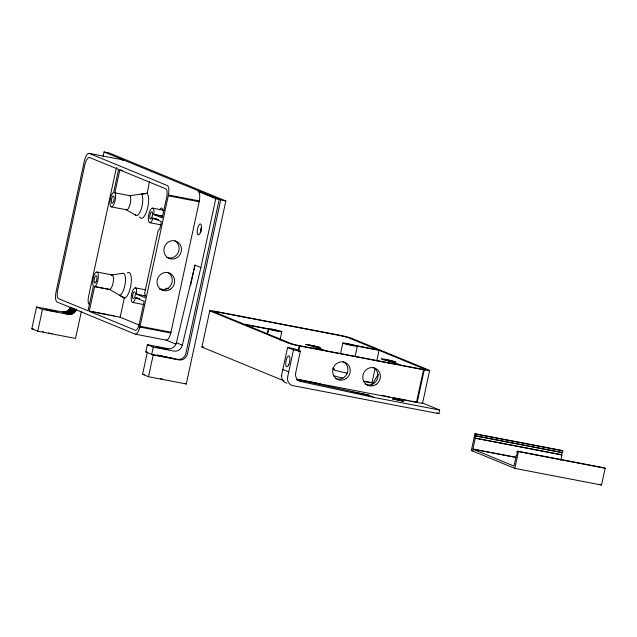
<?xml version="1.0" encoding="UTF-8"?>
<svg xmlns="http://www.w3.org/2000/svg" width="637" height="637" viewBox="0 0 637 637"><rect width="100%" height="100%" fill="white"/><g stroke="black" fill="none" stroke-linecap="round" stroke-linejoin="round"><path stroke-width="0.96" d="M200.631 232.163L201.348 227.958M139.622 298.673L135.832 297.941L144.177 301.309L139.272 323.978A7.429 2.516 -79.1 0 1 135.339 330.261L89.244 311.294L94.61 286.586A7.437 2.516 -79.1 0 0 98.345 275.964A7.437 2.516 -79.1 0 0 94.475 274.372A7.437 2.516 -79.1 0 0 93.384 286.085L88.065 310.808L58.469 298.634A7.429 2.516 -79.1 0 1 57.672 290.408L84.705 165.357A9.292 3.137 -79.1 0 1 89.618 157.514L118.625 169.45L113.649 192.342A7.437 2.516 -79.1 0 0 109.914 202.956A7.437 2.516 -79.1 0 0 113.792 204.549A7.437 2.516 -79.1 0 0 114.875 192.844L119.804 169.936L165.907 188.894A7.429 2.516 -79.1 0 1 166.703 197.12L162.196 217.965L153.867 214.534A7.437 2.516 -79.1 0 0 151.16 208.848A7.437 2.516 -79.1 0 0 148.509 220.609A7.437 2.516 -79.1 0 0 152.952 218.571L153.087 218.165L161.408 221.588L160.261 226.883A3.718 1.258 -79.1 0 1 158.302 230.029L144.567 293.546A3.718 1.258 -79.1 0 1 144.965 297.654L136.644 294.19L136.493 289.333L135.641 287.94L134.71 287.932L132.958 290.074L131.668 293.776L131.111 298.108L131.596 301.476L132.44 302.424L133.547 302.113L135.848 297.877L139.638 298.61M168.272 195.798L168.439 195.002A9.292 3.137 -79.1 0 0 167.276 185.518L89.22 153.406A9.292 3.137 -79.1 0 0 84.307 161.249L56.096 291.738A9.292 3.137 -79.1 0 0 57.091 302.01L135.148 334.122A9.292 3.137 -79.1 0 0 139.885 327.068L168.272 195.798L199.19 201.73L199.349 200.934A9.292 3.137 -79.1 0 0 198.441 191.594L198.187 191.45M81.401 311.342L75.54 338.438L37.766 331.184L31.85 328.748L36.556 307.002L62.315 311.947C65.691 312.632 69.186 310.418 70.373 307.257L76.289 309.686C75.094 312.847 71.599 315.06 68.223 314.375L42.464 309.431L36.556 307.002M37.766 331.184L42.464 309.431M103.003 156.813L104.054 151.972L109.206 152.96L225.848 200.95L186.275 383.992L148.493 376.73L142.577 374.301L147.282 352.556M139.137 325.037L120.154 317.226L124.303 298.06L109.747 289.501L94.587 286.578M140.116 217.583A13.003 4.395 -79.1 0 0 147.139 209.836A13.003 4.395 -79.1 0 0 147.203 193.473L149.464 181.656M104.054 151.972L220.697 199.954L187.389 354.005A7.429 6.975 -67.6 0 1 178.949 359.929L153.191 354.984L145.801 351.942L147.37 344.697L167.977 348.654A7.429 6.975 -67.6 0 0 176.409 342.722L194.978 265.127L200.894 267.556L182.325 345.158A7.429 6.975 -67.6 0 1 173.893 351.083L153.278 347.125L147.37 344.697M153.278 347.125L151.717 354.379L177.476 359.324A7.429 6.975 -67.6 0 0 185.908 353.392L219.216 199.349L215.784 198.688L198.441 191.594M148.493 376.73L153.191 354.984M135.41 334.194L166.321 340.134A9.292 3.137 -79.1 0 0 170.796 333L199.19 201.73M190.567 285.543L194.978 265.127M200.894 267.556L215.784 198.688M201.937 346.966L209.772 310.721M267.5 333.812L268.495 329.098L245.07 324.599L291.165 343.566A7.429 0.478 12.2 0 0 300.401 345.859L321.892 349.984L313.563 346.56L305.776 344.45M279.969 340.182L281.801 331.71M287.59 347.46L293.506 349.888L287.629 377.072A7.429 6.975 -67.6 0 0 292.924 385.64L438.901 413.668L439.681 410.045L374.421 397.512L300.975 381.523A7.429 6.975 -67.6 0 1 295.672 372.956L300.369 351.21L294.461 348.773L287.59 347.46L281.713 374.644A7.429 6.975 -67.6 0 0 287.016 383.211M298.068 350.661L299.111 345.867A9.292 0.597 12.2 0 1 288.322 343.144L210.266 311.039A9.292 0.597 12.2 0 1 215.895 311.469L339.545 335.205A9.292 0.597 12.2 0 1 351.083 338.072L429.139 370.185A9.292 0.597 12.2 0 1 424.25 369.89L299.111 345.867M298.626 351.767L299.868 346.01M313.093 348.423L313.563 346.56M340.596 353.408L342.833 343.056M355.096 356.513L357.333 346.154L379.023 350.318L425.118 369.285A7.429 0.478 12.2 0 1 420.611 368.934L400.864 365.144L392.535 361.72A7.437 0.478 12.2 0 0 392.902 360.996A7.437 0.478 12.2 0 0 381.619 358.806A7.437 0.478 12.2 0 0 388.658 360.964L397.432 364.483L325.348 350.645L317.051 347.229L320.252 347.523L319.018 346.966L305.728 344.362M373.776 383.681L371.968 382.941L375.082 368.552M376.738 360.876L379.023 350.318M388.252 362.851L388.658 360.964M388.634 362.931L389.04 361.044M388.697 362.947L389.103 361.06M296.707 379.381L416.463 402.377L423.509 369.755M416.463 402.377L417.195 402.512L424.25 369.89M422.586 403.125L429.633 370.503M475.266 438.296L472.917 449.173L514.011 466.077L516.36 455.208L516.957 455.447L517.443 453.186L516.854 452.939L517.244 451.123L603.964 467.781L605.15 468.267L601.527 485.028L514.8 468.378L471.34 450.494L474.963 433.733L561.691 450.383L562.869 450.869L562.479 452.684L475.162 435.788L474.676 438.057L561.985 454.945L560.815 460.384M475.751 436.034L476.15 434.219L474.963 433.733M514.8 468.378L518.43 451.617L517.244 451.123M561.985 454.945L561.396 454.707L561.89 452.437L475.162 435.788M267.468 333.804L268.495 329.098M76.289 309.686L76.496 309.072M371.761 385.266L377.813 374.867M353.694 345.445L346.496 343.829L353.726 345.413M384.915 359.65L392.161 361.227M392.129 361.259L384.923 359.706M311.35 345.373L309.359 345.166L316.621 346.735L311.525 345.405M114.859 192.82L130.02 195.726L146.964 193.218M111.714 274.945L123.037 273.305M119.541 295.242L124.597 298.036A13.003 4.395 -79.1 0 0 131.206 282.971A13.003 4.395 -79.1 0 0 127.241 272.986M124.597 298.036L121.412 296.348M143.596 193.728L147.02 193.266M141.422 194.062L147.203 193.473M135.323 287.844L145.817 289.835M132.44 302.424L143.882 304.597M51.724 333.485L52.178 333.493M165.899 356.696L163.582 356.386M162.451 379.039L160.604 378.784M320.053 383.554L318.293 383.267M48.603 333L49.877 333.231M162.817 356.25L160.301 355.733M88.957 153.334L123.299 159.927M119.804 169.936L122.702 170.493M220.697 199.954L225.848 200.95M168.439 195.002L199.349 200.934M152.625 208.116L164.004 210.298M162.403 216.11L153.875 214.47L162.626 216.214M111.308 206.882L126.468 209.796M153.063 218.22L156.853 218.953M152.952 218.571L158.637 219.661M149.743 222.695L161.121 224.885M96.951 272.039L112.112 274.953M136.644 294.19L145.172 295.831M94.61 286.586L109.771 289.493A7.437 2.516 -79.1 0 0 113.426 280.742A7.437 2.516 -79.1 0 0 111.141 275.224M293.506 349.888L300.369 351.21M89.992 311.175L108.346 314.702M110.281 315.076L114.142 315.817M89.244 311.294L120.154 317.226M140.06 326.279L170.979 332.211M139.885 327.068L170.796 333M364.014 381.157L369.818 382.272M363.265 381.268L371.968 382.941M299.207 379.604L303.116 380.353M305.067 380.727L312.878 382.224M314.837 382.606L316.549 382.933M389.541 396.947L384.111 395.888M393.809 397.767L408.858 400.657M410.738 401.015L413.556 401.557M31.85 328.748L33.785 329.122M145.801 351.942L147.696 352.309M351.075 391.731L353.009 392.105M354.952 392.48L368.512 395.083L374.421 397.512M476.15 434.219L562.869 450.869M142.577 374.301L144.511 374.675M474.676 438.057L561.396 454.707M518.43 451.617L605.15 468.267M473.299 449.117L516.169 457.35M472.917 449.173L516.766 457.589M471.34 450.494L473.291 450.869M296.993 379.509L368.512 395.083M159.457 355.542L157.657 355.096M383.171 395.681L381.555 395.266M159.871 355.892L167.412 357.07M166.058 340.062L175.979 344.139M158.685 355.589L157.108 355.088M42.313 331.503L43.252 331.781M281.267 375.766L281.562 375.878A9.292 0.597 12.2 0 0 281.912 376.005M561.89 452.437L562.479 452.684M422.092 402.807L439.681 410.045M437.062 412.911L438.901 413.668M599.712 484.287L601.527 485.028M282.828 369.492L288.736 371.92M296.746 379.787L300.975 381.523M283.927 380.807L202.431 347.284A9.292 0.597 12.2 0 1 203.673 346.99M176.409 342.722L182.325 345.158M70.11 307.846L76.018 310.283M69.799 308.419L75.707 310.848M69.441 308.953L75.357 311.389M69.043 309.463L74.959 311.899M68.605 309.932L74.521 312.369M68.135 310.37L74.043 312.799M67.626 310.752L73.542 313.189M67.092 311.095L73.008 313.531M66.535 311.389L72.451 313.826M65.953 311.636L71.87 314.065M65.364 311.827L71.272 314.256M64.759 311.963L70.667 314.391M64.146 312.042L70.054 314.471M63.525 312.066L69.441 314.495M62.92 312.034L68.828 314.463M62.315 311.947L68.223 314.375M170.907 357.691L172.595 358.384M184.579 383.291L186.275 383.992M126.222 209.692L135.976 215.322M130.02 195.726L130.036 195.75A7.437 2.516 -79.1 0 1 129.789 205.321A7.437 2.516 -79.1 0 1 125.784 209.255M332.562 368.122A9.292 0.597 12.2 0 1 334.146 368.465M422.315 402.91A9.292 0.597 12.2 0 1 417.195 402.512M416.24 402.027A7.429 0.478 12.2 0 1 414.146 401.668M378.083 375.082A7.437 0.478 12.2 0 1 378.02 374.811M357.341 346.162A7.437 0.478 12.2 0 1 348.089 344.673A7.437 0.478 12.2 0 1 344.219 343.08A7.437 0.478 12.2 0 1 356.115 345.66L377.837 349.832L348.837 337.905A9.292 0.597 12.2 0 0 337.292 335.038L218.802 312.281A7.429 0.478 12.2 0 0 214.295 311.939L243.891 324.114L267.293 328.604A7.437 0.478 12.2 0 1 276.538 330.085A7.437 0.478 12.2 0 1 280.415 331.686A7.437 0.478 12.2 0 1 268.511 329.106M347.221 373.171A11.148 0.717 12.2 0 1 336.057 370.551A11.148 0.717 12.2 0 1 334.186 369.372M342.929 378.091A13.003 0.836 12.2 0 1 333.517 375.774M373.33 367.469A9.292 8.719 -67.6 0 1 377 379.732A9.292 8.719 -67.6 0 1 365.097 384.119M343.232 361.689A9.292 8.719 -67.6 0 1 347.077 373.593A9.292 8.719 -67.6 0 1 335.699 378.657M159.736 209.907A5.574 1.887 -79.1 0 1 162.706 210.624M89.379 304.566A7.429 2.516 -79.1 0 1 88.583 296.348L115.615 171.297A9.292 3.137 -79.1 0 1 116.722 167.579M122.439 160.126A9.292 3.137 -79.1 0 1 122.734 159.991M123.021 159.927A9.292 3.137 -79.1 0 1 123.57 159.998M200.631 232.927A5.574 1.887 -79.1 0 1 201.611 227.194M139.853 217.209A13.003 4.395 -79.1 0 1 139.694 216.922M141.549 194.205A11.148 3.766 -79.1 0 1 141.326 208.761A11.148 3.766 -79.1 0 1 135.179 214.43M122.193 273.599A11.148 3.766 -79.1 0 1 125.338 282.589A11.148 3.766 -79.1 0 1 119.708 295.218M160.413 289.54A11.148 3.766 -79.1 0 1 163.04 290.177M165.556 288.88A13.003 4.395 -79.1 0 1 168.311 288.895M174.434 240.547A9.292 8.719 -67.6 0 1 178.28 252.443A9.292 8.719 -67.6 0 1 166.902 257.507M167.571 272.31A9.292 8.719 -67.6 0 1 171.242 284.572A9.292 8.719 -67.6 0 1 159.338 288.959M132.544 296.269C131.907 300.067 135.163 298.419 135.108 295.727A5.016 1.696 -79.1 0 0 135.171 295.425C136.644 291.77 133.117 290.265 132.783 294.565A5.016 1.696 -79.1 0 0 132.703 294.947L132.544 296.269M156.901 347.038L167.794 349.402L156.901 347.038M392.591 398.881L403.484 401.254L392.591 398.881M46.182 309.303L51.908 310.975L56.964 311.668L46.182 309.303M270.94 329.321L278.154 330.929L270.972 329.313M288.848 364.475A5.574 1.887 -79.1 0 0 288.887 355.892A5.574 1.887 -79.1 0 0 285.679 363.711A5.574 1.887 -79.1 0 0 288.848 364.475M376.268 384.342A9.292 8.719 -67.6 0 0 375.695 368.441A9.292 8.719 -67.6 0 0 362.779 377.526A9.292 8.719 -67.6 0 0 376.268 384.342M346.17 378.561A9.292 8.719 -67.6 0 0 345.596 362.668A9.292 8.719 -67.6 0 0 332.681 371.745A9.292 8.719 -67.6 0 0 346.17 378.561M151.885 217.488A3.718 1.258 -79.1 0 0 151.909 211.763A3.718 1.258 -79.1 0 0 149.767 216.97A3.718 1.258 -79.1 0 0 151.885 217.488M200.368 232.529A5.574 1.887 -79.1 0 0 200.4 223.945A5.574 1.887 -79.1 0 0 197.191 231.764A5.574 1.887 -79.1 0 0 200.368 232.529M113.45 201.674A3.718 1.258 -79.1 0 0 113.474 195.949A3.718 1.258 -79.1 0 0 111.332 201.157A3.718 1.258 -79.1 0 0 113.45 201.674M96.211 281.411A3.718 1.258 -79.1 0 0 96.235 275.686A3.718 1.258 -79.1 0 0 94.093 280.893A3.718 1.258 -79.1 0 0 96.211 281.411M177.373 257.42A9.292 8.719 -67.6 0 0 176.799 241.519A9.292 8.719 -67.6 0 0 163.884 250.596A9.292 8.719 -67.6 0 0 177.373 257.42M170.509 289.182A9.292 8.719 -67.6 0 0 169.936 273.281A9.292 8.719 -67.6 0 0 157.02 282.358A9.292 8.719 -67.6 0 0 170.509 289.182"/></g></svg>
